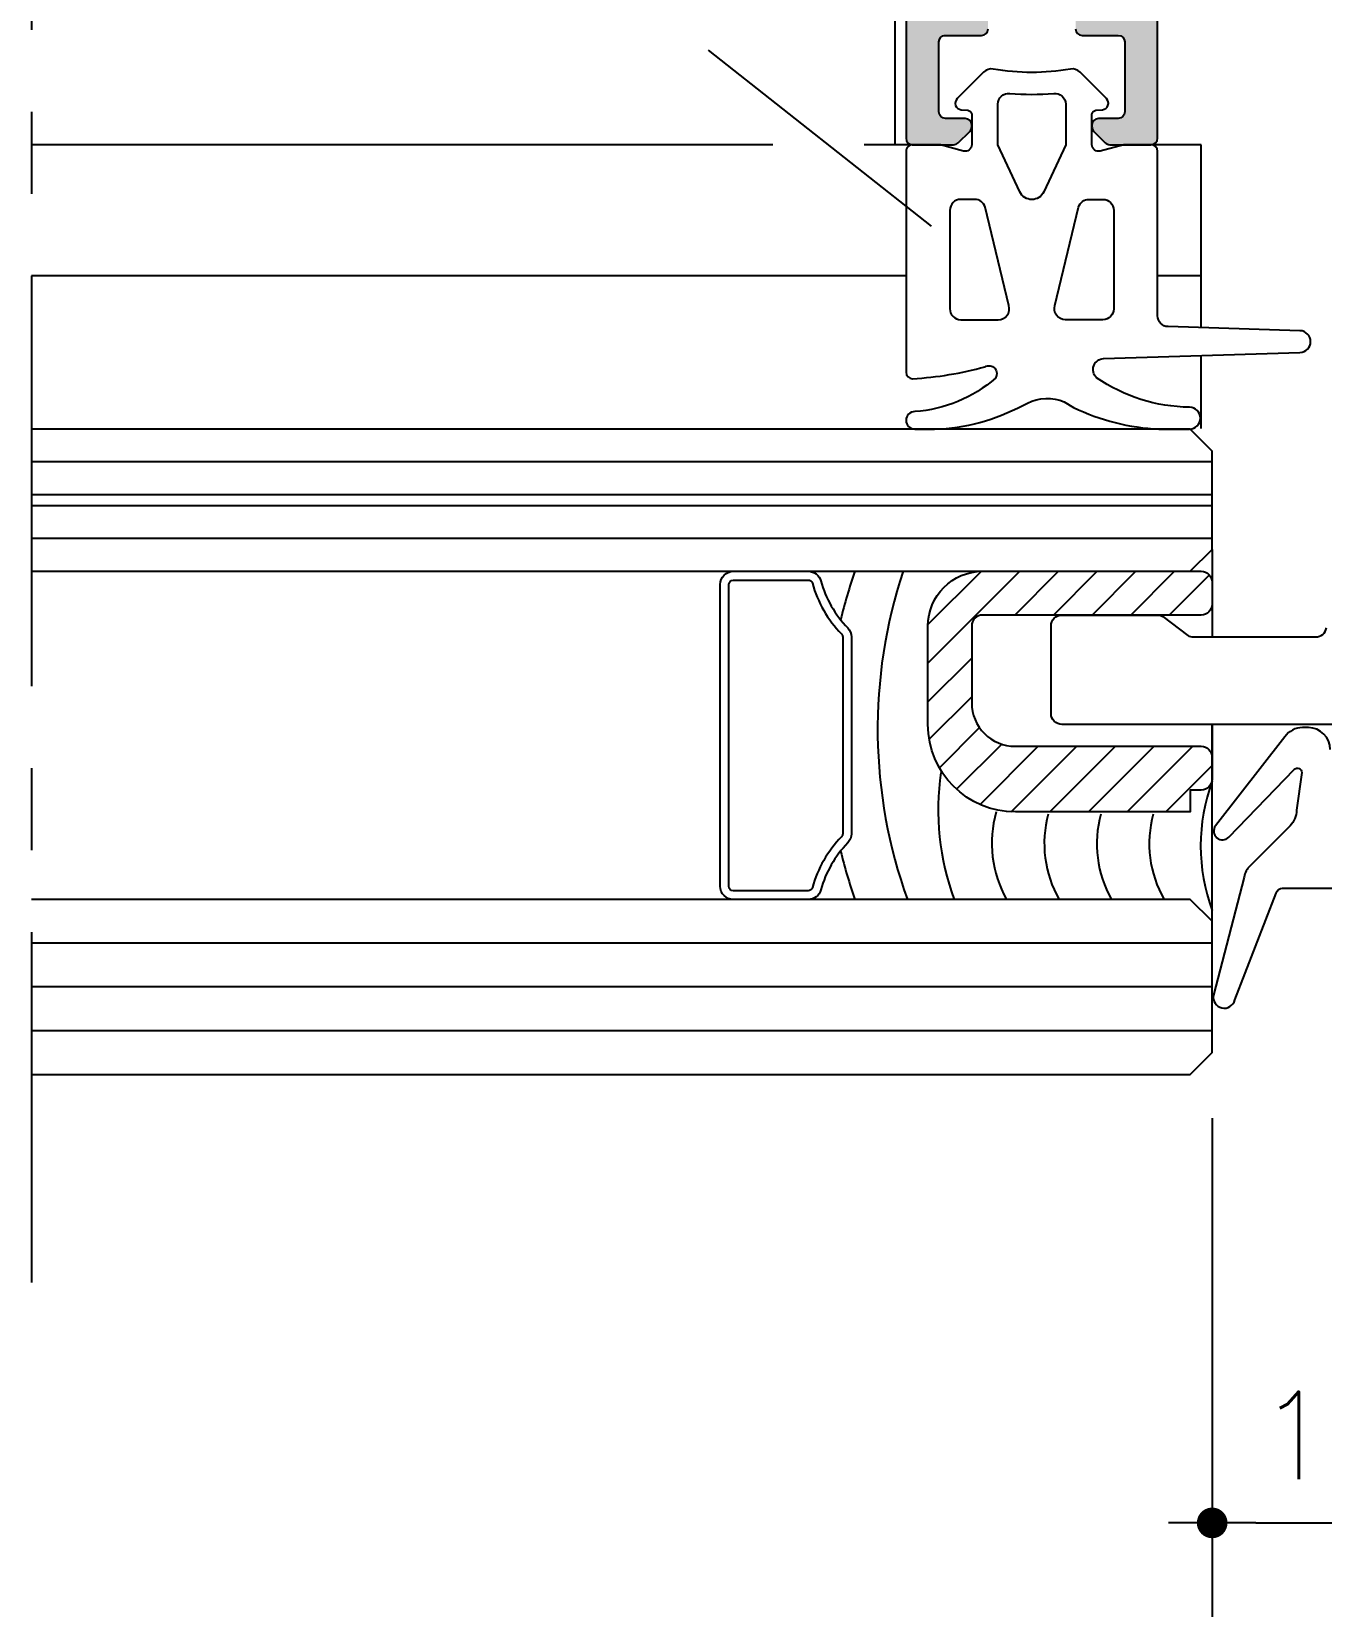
# Model space of a CAD drawing. Extents: x 0 to 1130, y -960 to 577.
# Drawn here: x 275.3 to 304.8, y -291.91 to -255.91 of the extents above; entities that cross this region are included whole.
import ezdxf

# ---------------------------------------------------------------- set-up
doc = ezdxf.new("R2010")
doc.units = 0
doc.header["$LTSCALE"] = 7.5
doc.header["$MEASUREMENT"] = 0
doc.linetypes.add('CENTER', pattern=[2, 1.25, -0.25, 0.25, -0.25])
doc.layers.get('0').update_dxf_attribs({"linetype": 'CONTINUOUS'})
doc.layers.get('DEFPOINTS').update_dxf_attribs({"linetype": 'CONTINUOUS'})
for name, color, linetype in [('ACCESSORI', 200, 'CONTINUOUS'), ('ASSI', 1, 'CENTER'), ('FILL', 8, 'CONTINUOUS'), ('FINE', 7, 'CONTINUOUS'), ('GOMMA', 3, 'CONTINUOUS'), ('GROSSA', 4, 'CONTINUOUS'), ('QUOTE', 254, 'CONTINUOUS'), ('TRATTEGGI', 140, 'CONTINUOUS'), ('VETRO', 6, 'CONTINUOUS')]:
    doc.layers.add(name, color=color, linetype=linetype)
doc.styles.get("Standard").update_dxf_attribs({"font": 'romans.shx'})
doc.dimstyles.new('SCALA_1-2$0', dxfattribs={"dimtxt": 2, "dimasz": 1, "dimexe": 1.5, "dimexo": 1.5, "dimgap": 1, "dimtad": 3, "dimlfac": 2, "dimdsep": 46, "dimtxsty": 'Standard', "dimblk1": 'PUNTO', "dimblk2": 'PUNTO', "dimsah": 1, "dimcen": 0, "dimclrt": 2, "dimaunit": 1, "dimadec": 0, "dimazin": 0, "dimtfac": 0.7, "dimtmove": 0, "dimatfit": 3, "dimldrblk": 'PUNTO', "dimfxl": 1, "dimtolj": 2, "dimarcsym": 0})

# ---------------------------------------------------------------- blocks, each defined once
blk = doc.blocks.new('PUNTO')
blk.add_line((-1, 0), (1, 0))
at = {"const_width": 0.35}
blk.add_lwpolyline([(-0.1750000000000114, 0, 1), (0.1750000000000114, 0, 1)], format="xyb", close=True, dxfattribs=at)
blk = doc.blocks.new('*D101')
at = {"layer": 'DEFPOINTS', "color": 0, "transparency": 16777216}
for p in [(302.2974432438363, -279.249999779815), (307.797437946257, -289.9999999999999), (307.797437946257, -289.9999999999999)]:
    blk.add_point(p, dxfattribs=at)
at = {"layer": 'QUOTE', "color": 0, "lineweight": -2, "transparency": 16777216}
for p, q in [((302.2974432438363, -280.749999779815), (302.2974432438363, -291.4999999999999)), ((303.2974432438363, -289.9999999999999), (306.797437946257, -289.9999999999999))]:
    blk.add_line(p, q, dxfattribs=at)
at = {"layer": 'QUOTE', "color": 0, "lineweight": -2, "transparency": 16777216, "rotation": 180}
blk.add_blockref('PUNTO', (302.2974432438363, -289.9999999999999), dxfattribs=at)
at = {"layer": 'QUOTE', "color": 0, "lineweight": -2, "transparency": 16777216}
blk.add_blockref('PUNTO', (307.797437946257, -289.9999999999999), dxfattribs=at)
at = {"layer": 'QUOTE', "color": 2, "transparency": 16777216, "insert": (305.0474405950466, -287.9999999999999), "char_height": 2, "attachment_point": 5}
blk.add_mtext('\\A2;11', dxfattribs=at)
blk = doc.blocks.new('*D102')
at = {"layer": 'DEFPOINTS', "color": 0, "transparency": 16777216}
for p in [(302.2974432438363, -279.249999779815), (313.2974432438364, -279.0000002968043), (313.2974432438364, -299.9999999999999)]:
    blk.add_point(p, dxfattribs=at)
at = {"layer": 'QUOTE', "color": 0, "lineweight": -2, "transparency": 16777216}
for p, q in [((302.2974432438363, -280.749999779815), (302.2974432438363, -301.4999999999999)), ((313.2974432438364, -280.5000002968043), (313.2974432438364, -301.4999999999999)), ((303.2974432438363, -299.9999999999999), (312.2974432438364, -299.9999999999999))]:
    blk.add_line(p, q, dxfattribs=at)
at = {"layer": 'QUOTE', "color": 0, "lineweight": -2, "transparency": 16777216, "rotation": 180}
blk.add_blockref('PUNTO', (302.2974432438363, -299.9999999999999), dxfattribs=at)
at = {"layer": 'QUOTE', "color": 0, "lineweight": -2, "transparency": 16777216}
blk.add_blockref('PUNTO', (313.2974432438364, -299.9999999999999), dxfattribs=at)
at = {"layer": 'QUOTE', "color": 2, "transparency": 16777216, "insert": (307.7974432438363, -297.9999999999999), "char_height": 2, "attachment_point": 5}
blk.add_mtext('\\A2;22', dxfattribs=at)
blk = doc.blocks.new('*D103')
at = {"layer": 'DEFPOINTS', "color": 0, "transparency": 16777216}
for p in [(302.2974432438363, -279.249999779815), (265.2974432438364, -280.999999779815), (265.2974432438364, -299.9999999999999)]:
    blk.add_point(p, dxfattribs=at)
at = {"layer": 'QUOTE', "color": 0, "lineweight": -2, "transparency": 16777216}
for p, q in [((302.2974432438363, -280.749999779815), (302.2974432438363, -301.4999999999999)), ((301.2974432438363, -299.9999999999999), (265.2974432438364, -299.9999999999999))]:
    blk.add_line(p, q, dxfattribs=at)
blk.add_blockref('PUNTO', (302.2974432438363, -299.9999999999999), dxfattribs=at)
at = {"layer": 'QUOTE', "color": 2, "transparency": 16777216, "insert": (283.2974432438363, -298.1), "char_height": 1.8, "attachment_point": 5}
blk.add_mtext('\\A2;VETRO ML-22', dxfattribs=at)
blk = doc.blocks.new('_None')
blk = doc.blocks.new('*D104')
at = {"layer": 'DEFPOINTS', "color": 0, "transparency": 16777216}
for p in [(265.2974432438364, -280.999999779815), (307.7974330725676, -306.0042601360645), (265.2974432438364, -309.9999999999999)]:
    blk.add_point(p, dxfattribs=at)
at = {"layer": 'QUOTE', "color": 0, "lineweight": -2, "transparency": 16777216}
for p, q in [((307.7974330725676, -307.5042601360645), (307.7974330725676, -311.4999999999999)), ((306.7974330725676, -309.9999999999999), (265.2974432438364, -309.9999999999999))]:
    blk.add_line(p, q, dxfattribs=at)
blk.add_blockref('PUNTO', (307.7974330725676, -309.9999999999999), dxfattribs=at)
at = {"layer": 'QUOTE', "color": 2, "transparency": 16777216, "insert": (286.047438158202, -308.1), "char_height": 1.8, "attachment_point": 5}
blk.add_mtext('\\A2;ML', dxfattribs=at)

msp = doc.modelspace()

# ---------------------------------------------------------------- hatches: boundary and pattern name
at = {"layer": 'FILL'}
h = msp.add_hatch(color=256, dxfattribs=at)
edge = h.paths.add_edge_path(flags=16)
edge.add_arc((296.4474432438362, -207.9500002968042), 0.1499999999999631, 89.99999999999457, 180.0000000000054)
edge.add_line((296.2974432438363, -207.9500002968042), (296.2974432438363, -249.8500002968042))
edge.add_arc((296.4474432438362, -249.8500002968042), 0.1499999999999773, 180, 270)
edge.add_line((296.4474432438362, -250.0000002968042), (319.1474432438362, -250.0000002968042))
edge.add_arc((319.1474432438362, -249.8500002968042), 0.1499999999999773, 270, 360)
edge.add_line((319.2974432438361, -249.8500002968042), (319.2974432438363, -207.9500002968042))
edge.add_arc((319.1474432438363, -207.9500002968042), 0.1499999999999773, 0, 90)
edge.add_line((319.1474432438363, -207.8000002968042), (296.4474432438362, -207.8000002968042))
edge = h.paths.add_edge_path()
edge.add_line((300.1474432438363, -257.9000002968043), (299.6974432438362, -257.9000002968042))
edge.add_arc((299.6974432438362, -258.0500002968042), 0.1500000000000057, 90.00000000001086, 180.0000000000109)
edge.add_line((299.5474432438363, -258.0500002968042), (299.5474432438363, -258.0878682624482))
edge.add_arc((299.6974432438362, -258.0878682624483), 0.1499999999999346, 179.9999999999729, 224.999999999977)
edge.add_line((299.5913772266582, -258.1939342796262), (299.8535092610142, -258.4560663139821))
edge.add_arc((299.9595752781921, -258.3500002968042), 0.1499999999999017, 224.9999999999866, 269.9999999999891)
edge.add_line((299.9595752781921, -258.5000002968042), (300.8974432438363, -258.5000002968042))
edge.add_arc((300.8974432438363, -258.3500002968042), 0.1499999999999773, 270, 360)
edge.add_line((301.0474432438363, -258.3500002968042), (301.0474432438361, -251.1500002968041))
edge.add_arc((301.1974432438361, -251.1500002968041), 0.1499999999999773, 90, 180, ccw=False)
edge.add_line((301.1974432438361, -251.0000002968042), (304.8974432438363, -251.0000002968042))
edge.add_arc((304.8974432438363, -251.1500002968041), 0.1499999999999773, 0, 90, ccw=False)
edge.add_line((305.0474432438363, -251.1500002968041), (305.0474432438363, -258.3500002968042))
edge.add_arc((305.1974432438362, -258.3500002968042), 0.1499999999999773, 180, 270)
edge.add_line((305.1974432438362, -258.5000002968042), (305.4974432438363, -258.5000002968042))
edge.add_arc((305.4974432438363, -258.6500002968041), 0.1500000000000057, -1.0913936421275139e-11, 89.99999999998909, ccw=False)
edge.add_line((305.6474432438363, -258.6500002968042), (305.6474432438363, -258.9741317331486))
edge.add_arc((305.4974432438362, -258.9741317331486), 0.1500000000000199, -74.99999999999068, 5.4001247917767614e-12, ccw=False)
edge.add_line((305.5362661006017, -259.119020607092), (305.1586203870709, -259.2202104710577))
edge.add_arc((305.1974432438362, -259.365099345001), 0.1499999999999809, 104.9999999999964, 179.9999999999946)
edge.add_line((305.0474432438363, -259.365099345001), (305.0474432438363, -268.3500002968041))
edge.add_arc((305.1974432438362, -268.3500002968042), 0.1500000000000057, 179.9999999999864, 269.9999999999891)
edge.add_line((305.1974432438362, -268.5000002968042), (305.8474432438362, -268.5000002968041))
edge.add_line((305.8474432438362, -268.5000002968041), (306.1974432438362, -268.1500002968041))
edge.add_line((306.1974432438362, -268.1500002968041), (306.1974432438362, -267.9000002968041))
edge.add_line((306.1974432438362, -267.9000002968041), (305.6474432438362, -267.9000002968041))
edge.add_line((305.6474432438362, -267.9000002968041), (305.6474432438362, -267.1639531063723))
edge.add_line((305.6474432438362, -267.1639531063723), (306.7974432438363, -266.5000002968042))
edge.add_line((306.7974432438363, -266.5000002968042), (306.7974432438363, -260.5000002968042))
edge.add_arc((307.7974432438363, -260.5000002968042), 1, 0, 180, ccw=False)
edge.add_line((308.7974432438363, -260.5000002968042), (308.7974432438363, -266.5000002968042))
edge.add_line((308.7974432438363, -266.5000002968042), (309.9474432438362, -267.1639531063723))
edge.add_line((309.9474432438362, -267.1639531063723), (309.9474432438362, -267.9000002968041))
edge.add_line((309.9474432438362, -267.9000002968041), (309.3974432438362, -267.9000002968041))
edge.add_line((309.3974432438362, -267.9000002968041), (309.3974432438362, -268.1500002968041))
edge.add_line((309.3974432438362, -268.1500002968041), (309.7474432438362, -268.5000002968041))
edge.add_line((309.7474432438362, -268.5000002968041), (310.3974432438363, -268.5000002968041))
edge.add_arc((310.3974432438363, -268.3500002968041), 0.1499999999999702, 270, 360.0000000000027)
edge.add_line((310.5474432438363, -268.3500002968041), (310.5474432438363, -259.3650993450011))
edge.add_arc((310.3974432438362, -259.3650993450011), 0.1500000000000625, 1.899851329726749e-11, 75.0000000000232)
edge.add_line((310.4362661006015, -259.2202104710577), (310.0586203870708, -259.119020607092))
edge.add_arc((310.0974432438362, -258.9741317331486), 0.150000000000002, 179.9999999999891, 254.9999999999945, ccw=False)
edge.add_line((309.9474432438362, -258.9741317331486), (309.9474432438362, -258.9000002968041))
edge.add_line((309.9474432438362, -258.9000002968041), (309.9474432438362, -258.6500002968042))
edge.add_arc((310.0974432438362, -258.6500002968041), 0.1500000000000057, 90.00000000001091, 180.0000000000109, ccw=False)
edge.add_line((310.0974432438362, -258.5000002968042), (310.3974432438363, -258.5000002968042))
edge.add_arc((310.3974432438363, -258.3500002968042), 0.1499999999999915, 270.0000000000054, 359.9999999999946)
edge.add_line((310.5474432438363, -258.3500002968042), (310.5474432438363, -251.1500002968041))
edge.add_arc((310.6974432438362, -251.1500002968041), 0.1499999999999773, 90, 180, ccw=False)
edge.add_line((310.6974432438362, -251.0000002968042), (314.3974432438364, -251.0000002968042))
edge.add_arc((314.3974432438364, -251.1500002968041), 0.1499999999999773, 0, 90, ccw=False)
edge.add_line((314.5474432438364, -251.1500002968041), (314.5474432438363, -258.3500002968042))
edge.add_arc((314.6974432438363, -258.3500002968041), 0.1500000000000341, 180.0000000000217, 270.0000000000217)
edge.add_line((314.6974432438363, -258.5000002968042), (315.6353112094804, -258.5000002968042))
edge.add_arc((315.6353112094804, -258.3500002968042), 0.1499999999999062, 270.0000000000109, 315.0000000000115)
edge.add_line((315.7413772266583, -258.4560663139821), (316.0035092610143, -258.1939342796263))
edge.add_arc((315.8974432438362, -258.0878682624484), 0.1500000000000173, 315.0000000000384, 360.000000000038)
edge.add_line((316.0474432438363, -258.0878682624482), (316.0474432438363, -258.0500002968042))
edge.add_arc((315.8974432438363, -258.0500002968042), 0.1500000000000057, 359.9999999999891, 449.9999999999891)
edge.add_line((315.8974432438363, -257.9000002968042), (315.4474432438363, -257.9000002968042))
edge.add_arc((315.4474432438363, -257.7500002968042), 0.1500000000000341, 180.0000000000217, 270.00000000002166, ccw=False)
edge.add_line((315.2974432438363, -257.7500002968042), (315.2974432438363, -256.1500002968043))
edge.add_arc((315.4474432438363, -256.1500002968043), 0.1500000000000625, 89.99999999998909, 179.9999999999891, ccw=False)
edge.add_line((315.4474432438363, -256.0000002968042), (316.2724432438363, -256.0000002968042))
edge.add_arc((316.2724432438363, -255.8500002968042), 0.1499999999999773, 270, 360)
edge.add_line((316.4224432438363, -255.8500002968042), (316.4224432438363, -255.4000002968043))
edge.add_arc((316.5724432438363, -255.4000002968043), 0.1500000000000625, 89.99999999998909, 179.9999999999891, ccw=False)
edge.add_line((316.5724432438363, -255.2500002968042), (316.8554559457284, -255.2500002968042))
edge.add_line((316.8554559457284, -255.2500002968042), (317.4224432438363, -254.9226500276146))
edge.add_line((317.4224432438363, -254.9226500276146), (317.9894305419441, -255.2500002968042))
edge.add_line((317.9894305419441, -255.2500002968042), (318.2724432438363, -255.2500002968042))
edge.add_arc((318.2724432438363, -255.4000002968042), 0.1499999999999773, 0, 90, ccw=False)
edge.add_line((318.4224432438363, -255.4000002968042), (318.4224432438363, -255.8500002968042))
edge.add_arc((318.5724432438362, -255.8500002968042), 0.1499999999999631, 179.9999999999946, 270.0000000000054)
edge.add_line((318.5724432438362, -256.0000002968042), (319.3974432438363, -256.0000002968042))
edge.add_arc((319.3974432438363, -256.1500002968043), 0.1500000000000057, -1.0913936421275139e-11, 89.99999999998909, ccw=False)
edge.add_line((319.5474432438363, -256.1500002968043), (319.5474432438363, -257.7500002968042))
edge.add_arc((319.3974432438363, -257.7500002968042), 0.1499999999999773, 270, 359.9999999999973, ccw=False)
edge.add_line((319.3974432438363, -257.9000002968042), (318.9474432438362, -257.9000002968042))
edge.add_arc((318.9474432438362, -258.0500002968042), 0.1500000000000128, 90.00000000001086, 180.0000000000082)
edge.add_line((318.7974432438363, -258.0500002968042), (318.7974432438363, -258.0878682624482))
edge.add_arc((318.9474432438362, -258.0878682624482), 0.1499999999999915, 180.0000000000244, 225.0000000000288)
edge.add_line((318.8413772266583, -258.1939342796262), (319.1035092610143, -258.4560663139822))
edge.add_arc((319.2095752781922, -258.3500002968043), 0.1499999999999168, 224.9999999999923, 269.9999999999891)
edge.add_line((319.2095752781922, -258.5000002968042), (320.1474432438362, -258.5000002968042))
edge.add_arc((320.1474432438362, -258.3500002968042), 0.1500000000000625, 269.9999999999891, 359.9999999999891)
edge.add_line((320.2974432438363, -258.3500002968042), (320.2974432438363, -206.5000002968042))
edge.add_arc((319.7974432438363, -206.5000002968042), 0.5, 0, 90)
edge.add_line((319.7974432438363, -206.0000002968042), (295.7974432438363, -206.0000002968042))
edge.add_arc((295.7974432438363, -206.5000002968042), 0.5, 90, 180)
edge.add_line((295.2974432438363, -206.5000002968042), (295.2974432438363, -258.3500002968042))
edge.add_arc((295.4474432438362, -258.3500002968042), 0.1499999999999773, 180, 270)
edge.add_line((295.4474432438362, -258.5000002968042), (296.3853112094803, -258.5000002968042))
edge.add_arc((296.3853112094802, -258.3500002968042), 0.1499999999999275, 270.0000000000163, 315.0000000000096)
edge.add_line((296.4913772266582, -258.4560663139821), (296.7535092610142, -258.1939342796263))
edge.add_arc((296.6474432438362, -258.0878682624482), 0.1500000000000474, 314.9999999999808, 359.9999999999891)
edge.add_line((296.7974432438363, -258.0878682624482), (296.7974432438363, -258.0500002968042))
edge.add_arc((296.6474432438363, -258.0500002968042), 0.1499999999999773, 0, 90)
edge.add_line((296.6474432438363, -257.9000002968043), (296.1974432438362, -257.9000002968042))
edge.add_arc((296.1974432438362, -257.7500002968042), 0.1499999999999773, 180, 270, ccw=False)
edge.add_line((296.0474432438363, -257.7500002968042), (296.0474432438363, -256.1500002968043))
edge.add_arc((296.1974432438362, -256.1500002968043), 0.1500000000000057, 90.00000000001091, 180.0000000000109, ccw=False)
edge.add_line((296.1974432438362, -256.0000002968042), (297.0224432438363, -256.0000002968042))
edge.add_arc((297.0224432438362, -255.8500002968043), 0.1499999999999062, 270.0000000000163, 360.0000000000272)
edge.add_line((297.1724432438361, -255.8500002968042), (297.1724432438361, -255.4000002968042))
edge.add_arc((297.3224432438362, -255.4000002968043), 0.1500000000000341, 89.99999999997829, 179.9999999999783, ccw=False)
edge.add_line((297.3224432438362, -255.2500002968042), (297.6054559457284, -255.2500002968042))
edge.add_line((297.6054559457284, -255.2500002968042), (298.1724432438361, -254.9226500276146))
edge.add_line((298.1724432438361, -254.9226500276146), (298.739430541944, -255.2500002968042))
edge.add_line((298.739430541944, -255.2500002968042), (299.0224432438362, -255.2500002968042))
edge.add_arc((299.0224432438362, -255.4000002968042), 0.1500000000000057, -1.0913936421275139e-11, 89.99999999998909, ccw=False)
edge.add_line((299.1724432438361, -255.4000002968043), (299.1724432438361, -255.8500002968042))
edge.add_arc((299.3224432438362, -255.8500002968042), 0.1500000000000341, 180.0000000000217, 270.0000000000217)
edge.add_line((299.3224432438362, -256.0000002968042), (300.1474432438363, -256.0000002968042))
edge.add_arc((300.1474432438363, -256.1500002968043), 0.1500000000000057, -1.0913936421275139e-11, 89.99999999998909, ccw=False)
edge.add_line((300.2974432438363, -256.1500002968043), (300.2974432438363, -257.7500002968042))
edge.add_arc((300.1474432438363, -257.7500002968043), 0.1500000000000057, -89.99999999998909, 1.0913936421275139e-11, ccw=False)
edge = h.paths.add_edge_path(flags=16)
edge.add_line((296.0474432438363, -254.5618061087454), (296.0474432438363, -251.1500002968041))
edge.add_arc((296.1974432438362, -251.1500002968041), 0.1499999999999773, 90, 180, ccw=False)
edge.add_line((296.1974432438362, -251.0000002968042), (300.1474432438362, -251.0000002968042))
edge.add_arc((300.1474432438362, -251.1500002968041), 0.1499999999999773, 0, 90, ccw=False)
edge.add_line((300.2974432438361, -251.1500002968041), (300.2974432438363, -254.5618061099967))
edge.add_arc((300.0474432438363, -254.5618061099967), 0.2500000000000142, -120.0000001075511, 0, ccw=False)
edge.add_line((299.9224432434298, -254.7783124607082), (298.4224432492548, -253.9122870565327))
edge.add_arc((298.1724432492548, -254.3452997584249), 0.5000000000000041, 60.00000000000028, 119.9999999999997)
edge.add_line((297.9224432492548, -253.9122870565327), (296.4224432434298, -254.7783124599261))
edge.add_arc((296.2974432438363, -254.5618061087454), 0.2499999999999757, 180, 299.9999998924501, ccw=False)
edge = h.paths.add_edge_path(flags=16)
edge.add_line((309.7974432438363, -257.5000002968042), (309.7974432438363, -251.0000002968042))
edge.add_line((309.7974432438363, -251.0000002968042), (305.7974432438363, -251.0000002968042))
edge.add_line((305.7974432438363, -251.0000002968042), (305.7974432438363, -257.5000002968042))
edge.add_arc((306.0474432438363, -257.5000002968042), 0.25, 180, 270)
edge.add_line((306.0474432438363, -257.7500002968042), (309.5474432438363, -257.7500002968042))
edge.add_arc((309.5474432438363, -257.5000002968042), 0.25, 270, 360)
edge = h.paths.add_edge_path(flags=16)
edge.add_arc((317.4224432384177, -254.3452997584249), 0.5000000000000041, 60.000000000000284, 119.99999999999969, ccw=False)
edge.add_line((317.6724432384177, -253.9122870565327), (319.1724432442427, -254.7783124599261))
edge.add_arc((319.2974432438363, -254.5618061087454), 0.2499999999999828, 240.0000001075471, 360)
edge.add_line((319.5474432438363, -254.5618061087454), (319.5474432438363, -251.1500002968041))
edge.add_arc((319.3974432438363, -251.1500002968041), 0.1500000000000057, 359.9999999999891, 449.9999999999891)
edge.add_line((319.3974432438363, -251.0000002968041), (315.4474432438363, -251.0000002968042))
edge.add_arc((315.4474432438363, -251.1500002968042), 0.1499999999999773, 90, 180)
edge.add_line((315.2974432438364, -251.1500002968042), (315.2974432438363, -254.5618061099967))
edge.add_arc((315.5474432438363, -254.5618061099967), 0.2500000000000142, 180, 300.000000107551)
edge.add_line((315.6724432442427, -254.7783124607082), (317.1724432384177, -253.9122870565327))
at = {"layer": 'TRATTEGGI'}
h = msp.add_hatch(dxfattribs=at)
h.set_pattern_fill('ANSI31', color=256, scale=5, style=0)
h.set_pattern_definition([(45, (239.0768234747911, -319.9999997200569), (-0.4419417382415922, 0.4419417382415922), [])])
h.paths.add_polyline_path([(297.7974432438364, -272.2499999999999, -0.4142135623730907), (296.7974432438364, -271.2499999999999), (296.7974432438364, -269.4999999999999, -0.4142135623730951), (297.0474432438364, -269.2499999999999), (302.0474432438364, -269.2499999999999, 0.4142135623730951), (302.2974432438364, -268.9999999999999), (302.2974432438364, -268.4999999999999, 0.4142135623730618), (302.0474432438364, -268.2499999999999), (297.0474432438364, -268.2499999999999, 0.4142135623730933), (295.7974432438364, -269.4999999999999), (295.7974432438364, -271.7499999999999, 0.4142135623730961), (297.7974432438364, -273.7499999999999), (301.7974432438364, -273.7499999999999), (301.7974432438364, -273.2499999999999), (302.0474432438364, -273.2499999999999, 0.4142135623730951), (302.2974432438364, -272.9999999999999), (302.2974432438364, -272.4999999999999, 0.4142135623731117), (302.0474432438364, -272.2499999999999)])

# ---------------------------------------------------------------- linework, layer by layer
at = {"layer": 'ACCESSORI'}
for points in [[(302.2974432438364, -271.7499999999999), (302.2974432438364, -272.9999999999999, -0.414213562373095), (302.0474432438364, -273.2499999999999), (301.7974432438364, -273.2499999999999), (301.7974432438364, -273.7499999999999), (297.7974432438364, -273.7499999999999, -0.414213562373095), (295.7974432438364, -271.7499999999999), (295.7974432438364, -269.4999999999999, -0.414213562373095), (297.0474432438364, -268.2499999999999), (302.0474432438364, -268.2499999999999, -0.414213562373095), (302.2974432438364, -268.4999999999999), (302.2974432438364, -268.9999999999999, -0.414213562373095), (302.0474432438364, -269.2499999999999), (297.0474432438364, -269.2499999999999, 0.414213562373095), (296.7974432438364, -269.4999999999999), (296.7974432438364, -271.2499999999999, 0.414213562373095), (297.7974432438364, -272.2499999999999), (302.0474432438364, -272.2499999999999, -0.414213562373095), (302.2974432438364, -272.4999999999999)], [(305.4592489680448, -271.7499999999999), (298.8624918228649, -271.7499999999999, -0.414213562373095), (298.6124918228649, -271.4999999999999), (298.6124918228649, -269.4999999999999, -0.414213562373095), (298.8624918228649, -269.2499999999999), (301.045504524757, -269.2499999999999, -0.1316524975873968), (301.170504524757, -269.2834936490538), (301.7374918228649, -269.7165063509461, 0.1316524975873977), (301.8624918228649, -269.7499999999999), (304.6635454425924, -269.7499999999999, 0.3639702342661961), (304.9097473808454, -269.5434120444167)]]:
    msp.add_lwpolyline(points, format="xyb", dxfattribs=at)
at = {"layer": 'ASSI'}
msp.add_line((275.2974476936361, -201.5000000766192), (275.2974476936361, -284.5066310659009), dxfattribs=at)
at = {"layer": 'FINE'}
for p, q in [((302.0474432438364, -258.4999999999998), (300.8977649067219, -258.4999999999998)), ((302.047764906722, -262.680732691778), (302.047764906722, -258.4999999999995)), ((295.2977649067216, -261.4999997798149), (275.2974476936361, -261.4999997798149)), ((302.0474432438364, -261.4999999999998), (301.0477649067216, -261.4999999999998)), ((302.2974432438364, -267.749999779815), (302.2974432438364, -269.7499999999999)), ((302.2974432438364, -276.249999779815), (302.2974432438364, -271.7499999999999))]:
    msp.add_line(p, q, dxfattribs=at)
for points in [[(295.2980816959175, -258.500000296804), (295.0477600330321, -258.500000296804), (295.0474383701468, -206.5000002968042), (275.2974432438363, -206.5000002968042)], [(302.047764906722, -264.9847262821275), (302.047764906722, -263.3194986471592)]]:
    msp.add_lwpolyline(points, dxfattribs=at)
for centre, radius, start, end in [((305.6639130353556, -272.2726940345686), 12.21736255427593, 160.776105833084, 166.1897363368891), ((306.108556561838, -271.857333078054), 11.46200434648764, 161.6560319815385, 199.8534105818917), ((301.9868276708805, -273.6938908784029), 5.955569073833557, 171.8040683999874, 200.1965336092921), ((306.2788478205853, -274.5250002968041), 4.245845899671428, 159.6717290848607, 200.3282709151393), ((299.8739667186424, -274.4617366588332), 2.615756404472268, 164.2297610822733, 209.5051155424295), ((301.0217080898378, -274.4756470789354), 2.563460448804491, 164.7181047268785, 209.8097836686955), ((302.2217080898379, -274.4756470789354), 2.563460448804491, 164.7181047268785, 209.8097836686955), ((303.4217080898379, -274.4756470789353), 2.563460448804499, 164.7181047268785, 209.8097836686955), ((305.6639130353556, -271.7273059654313), 12.21736255427593, 193.8102636631108, 199.2238941669129)]:
    msp.add_arc(centre, radius, start, end, dxfattribs=at)
at = {"layer": 'GOMMA'}
for points in [[(299.2752665232285, -256.839051827082, 0.2454199115108711), (299.0544076892323, -256.7697456805394, -0.0888604381802806), (297.2911221412503, -256.7697456805394, 0.2454199115108711), (297.070263307254, -256.839051827082), (296.4661172261277, -257.4431979082083, 0.6370702608073499), (296.5591098818935, -257.6986931301001), (296.706480480997, -257.7115863868586, -0.3888787318530058), (296.7977649067223, -257.8112058566679), (296.7977649067223, -258.4999997798148, -0.4931454260312268), (296.6089420499568, -258.6448886537582), (296.0872843930758, -258.5051109058714, 0.06554346281524841), (296.0484615363105, -258.4999997798148), (295.4477649067222, -258.4999997798148, 0.4142135623731504), (295.2977649067223, -258.6499997798148), (295.2977649067223, -263.6976141508131, 0.4142135623731505), (295.4477649067222, -263.8476141508131, 0.05312709888512125), (297.1023483335873, -263.5738049985964, -0.7904883406482491), (297.3400586925425, -263.833173971629, -0.164968811262667), (295.4977649067217, -264.5999997798147, 0.999999999998863), (295.4977649067222, -264.9999997798147), (295.8190019568015, -264.9999997798147, 0.1194670680124155), (297.8420934263172, -264.5172550978558), (298.0705551105165, -264.4076719246614, -0.2218381007067161), (298.9157800653863, -264.3783874073221), (299.126841034788, -264.5031673195214, 0.1001934393118184), (301.0798649648526, -264.9999997798147), (301.7790810525287, -264.9999997798147, 0.9999999999995451), (301.7790810525287, -264.4999997798147, -0.1490676202251945), (299.6552749696203, -263.8238407974968, -0.6756558563554195), (299.8150694274898, -263.388345095135), (304.3054445088312, -263.2498817993989, 0.9697392325155803), (304.3054445088312, -262.7501177602307), (301.2900853046131, -262.6574469912701, -0.4052432957209685), (301.0477649067223, -262.407564971686), (301.0477649067223, -258.6499997798149, 0.4142135623730951), (300.8977649067222, -258.4999997798148), (300.2773204024957, -258.4999997798148), (299.7365877634876, -258.6448886537582, -0.4931454260312618), (299.5477649067223, -258.4999997798148), (299.5477649067223, -257.8112058566679, -0.3888787318528504), (299.6390493324475, -257.7115863868586), (299.7864199472183, -257.6986931287293, 0.6370702608072794), (299.8794126029841, -257.4431979068376)], [(297.6703868430864, -257.3253125955886, 0.04533686841581842), (298.6751429703579, -257.3253125955887, -0.4410091218320485), (298.9477649067221, -257.5742869878364), (298.9477649067221, -258.4999997798147), (298.4446572513523, -259.5789176467858, -0.6370702608074954), (297.9008725791302, -259.5789176467858), (297.3977649067224, -258.4999997798147), (297.3977649067222, -257.5742869878364, -0.4410091218321674)], [(296.865630431859, -259.7499997798148), (296.5477649067224, -259.7499997798148, 0.4142135623730941), (296.2977649067224, -259.9999997798148), (296.2977649067224, -262.2499997798148, 0.4142135623731153), (296.5477649067225, -262.4999997798148), (297.4070193207478, -262.4999997798148, 0.5050829045456721), (297.6458514990313, -262.1761134440252), (297.1044626101424, -259.9261134440252, 0.3288304544284983)], [(299.4798993815857, -259.7499997798148), (299.7977649067223, -259.7499997798148, -0.4142135623730941), (300.0477649067223, -259.9999997798148), (300.0477649067223, -262.2499997798148, -0.4142135623731153), (299.7977649067223, -262.4999997798148), (298.9385104926967, -262.4999997798148, -0.5050829045456721), (298.6996783144134, -262.1761134440252), (299.2410672033022, -259.9261134440252, -0.3288304544284983)]]:
    msp.add_lwpolyline(points, format="xyb", close=True, dxfattribs=at)
msp.add_lwpolyline([(304.9974432230961, -272.3222812792512, 0.4142135623730901), (304.4974432230961, -271.8222812792512), (304.3643090777897, -271.8222812792512, 0.2419108706047427), (303.9577747454734, -272.0311973795793), (302.373548512007, -274.0676254997402, 0.9420877510184191), (302.6795423923289, -274.3241399497816), (304.1732871169397, -272.7820318578504, -0.6884325576712874), (304.3478104668919, -272.8487122171169), (304.2254190325878, -273.7107588290409, -0.1989123673796672), (304.078972423181, -274.0643122196342), (303.1653125303509, -274.9779721124642, 0.1515524981325949), (303.0272847130479, -275.2401585722602), (302.325866474997, -277.9389279199077, 0.9655649099171906), (302.8136461436625, -278.0473910998423), (303.761242066136, -275.6072160547484, -0.3416760196096879), (303.9064355049663, -275.49488388347), (311.6884509412257, -275.49488388347, -0.3416760196096935)], format="xyb", dxfattribs=at)
at = {"layer": 'GROSSA'}
for points in [[(295.2974432438363, -206.5000002968042), (295.2974432438363, -258.3500002968042, 0.414213562373095), (295.4474432438362, -258.5000002968042), (296.3853112094803, -258.5000002968042, 0.1989123673796334), (296.4913772266582, -258.4560663139821), (296.7535092610142, -258.1939342796263, 0.1989123673796929), (296.7974432438363, -258.0878682624482), (296.7974432438363, -258.0500002968042, 0.414213562373095), (296.6474432438363, -257.9000002968043), (296.1974432438362, -257.9000002968042, -0.414213562373095), (296.0474432438363, -257.7500002968042), (296.0474432438363, -256.1500002968043, -0.414213562373095), (296.1974432438362, -256.0000002968042), (297.0224432438363, -256.0000002968042, 0.414213562373123), (297.1724432438361, -255.8500002968042)], [(295.2974432438364, -206.5000002968042), (295.2974432438363, -258.3500002968041, 0.414213562373095), (295.4474432438362, -258.5000002968042), (296.3853112094803, -258.5000002968042, 0.1989123673796334), (296.4913772266583, -258.4560663139821), (296.7535092610143, -258.1939342796263, 0.1989123673796929), (296.7974432438363, -258.0878682624482), (296.7974432438363, -258.0500002968042, 0.414213562373095), (296.6474432438363, -257.9000002968042), (296.1974432438362, -257.9000002968042, -0.414213562373095), (296.0474432438363, -257.7500002968042), (296.0474432438363, -256.1500002968042, -0.414213562373095), (296.1974432438362, -256.0000002968042), (297.0224432438363, -256.0000002968042, 0.414213562373123), (297.1724432438363, -255.8500002968042)], [(299.1724432438361, -255.8500002968042, 0.414213562373095), (299.3224432438362, -256.0000002968042), (300.1474432438363, -256.0000002968042, -0.414213562373095), (300.2974432438363, -256.1500002968043), (300.2974432438363, -257.7500002968042, -0.414213562373095), (300.1474432438363, -257.9000002968043), (299.6974432438362, -257.9000002968042, 0.414213562373095), (299.5474432438363, -258.0500002968042), (299.5474432438363, -258.0878682624482, 0.1989123673796754), (299.5913772266582, -258.1939342796262), (299.8535092610142, -258.4560663139821, 0.1989123673796754), (299.9595752781921, -258.5000002968042), (300.8974432438363, -258.5000002968042, 0.414213562373095), (301.0474432438363, -258.3500002968042), (301.0474432438361, -251.1500002968041, -0.414213562373095)], [(299.1724432438363, -255.8500002968042, 0.414213562373095), (299.3224432438362, -256.0000002968042), (300.1474432438363, -256.0000002968042, -0.414213562373095), (300.2974432438363, -256.1500002968042), (300.2974432438363, -257.7500002968042, -0.414213562373095), (300.1474432438363, -257.9000002968042), (299.6974432438362, -257.9000002968042, 0.414213562373095), (299.5474432438363, -258.0500002968042), (299.5474432438363, -258.0878682624482, 0.1989123673796754), (299.5913772266583, -258.1939342796261), (299.8535092610142, -258.4560663139821, 0.1989123673796754), (299.9595752781922, -258.5000002968041), (300.8974432438363, -258.5000002968041, 0.414213562373095), (301.0474432438363, -258.3500002968041), (301.0474432438363, -251.1500002968041, -0.414213562373095)]]:
    msp.add_lwpolyline(points, format="xyb", dxfattribs=at)
at = {"layer": 'QUOTE'}
for p, q in [((290.7746166227168, -256.3405891627988), (295.8746230405757, -260.3586460263999)), ((292.253879635326, -258.499999779815), (275.2974428199466, -258.499999779815)), ((295.4477649067221, -258.4999997798148), (294.3358056624315, -258.4999997798148))]:
    msp.add_line(p, q, dxfattribs=at)
at = {"layer": 'TRATTEGGI'}
for p, q in [((302.2974432438364, -265.749999779815), (275.2974476936361, -265.749999779815)), ((302.2974432438364, -266.499999779815), (275.2974476936361, -266.499999779815)), ((302.2974432438364, -266.749999779815), (275.2974476936361, -266.749999779815)), ((302.2974432438364, -267.499999779815), (275.2974476936361, -267.499999779815)), ((302.2974432438364, -276.749999779815), (275.2974476936361, -276.749999779815)), ((302.2974432438364, -277.749999779815), (275.2974476936361, -277.749999779815)), ((302.2974432438364, -278.749999779815), (275.2974476936361, -278.749999779815))]:
    msp.add_line(p, q, dxfattribs=at)
at = {"layer": 'VETRO'}
for points in [[(275.2974476936361, -268.249999779815), (301.7974432438363, -268.249999779815), (302.2974432438363, -267.749999779815), (302.2974432438363, -265.499999779815), (301.7974432438363, -264.999999779815), (275.2974476936361, -264.999999779815)], [(275.2974476936361, -279.749999779815), (301.7974432438363, -279.749999779815), (302.2974432438363, -279.249999779815), (302.2974432438363, -276.249999779815), (301.7974432438363, -275.749999779815), (275.2974476936361, -275.749999779815)]]:
    msp.add_lwpolyline(points, dxfattribs=at)
msp.add_lwpolyline([(294.0474432438326, -269.7506952791011), (294.0474432438326, -274.2493042805292, -0.195029353656826), (293.9627232338729, -274.4582409357392, 0.1255301581426547), (293.3479227049442, -275.5302904886777, -0.3369082131521242), (293.0588666514317, -275.7499997798151), (291.3474432438355, -275.7499997798151, -0.4142135623730946), (291.0474432438363, -275.4499997798122), (291.0474432438363, -268.5499997798181, -0.4142135623730936), (291.3474432438355, -268.2499997798151), (293.0588666514317, -268.2499997798151, -0.3369082131521506), (293.3479227049442, -268.4697090709671, 0.1255301581426547), (293.9627232338729, -269.5417586239057, -0.1950293536568258)], format="xyb", close=True, dxfattribs=at)
at = {"layer": 'VETRO', "color": 7}
msp.add_lwpolyline([(293.8474432438355, -269.7506952791011), (293.8474432438355, -274.2493042805292, -0.1950293536567926), (293.8192032405144, -274.318949832261, 0.1255301581426629), (293.1552186692692, -275.4767633494341, -0.336908213152085), (293.0588666514317, -275.5499997798181), (291.3474432438355, -275.5499997798181, -0.4142135623730784), (291.247443243837, -275.4499997798122), (291.247443243837, -268.5499997798181, -0.4142135623729952), (291.3474432438355, -268.4499997798122), (293.0588666514317, -268.4499997798122, -0.3369082131522646), (293.1552186692692, -268.5232362101962, 0.1255301581426188), (293.8192032405144, -269.6810497273693, -0.1950293536568364)], format="xyb", close=True, dxfattribs=at)

# ---------------------------------------------------------------- dimensions: what is measured, and where the dimension line sits
at = {"layer": 'QUOTE'}
for base, p1, text, override, picture, middle in [((265.2974432438364, -299.9999999999999), (302.2974432438363, -279.249999779815), 'VETRO ML-22', {"dimtxt": 1.8, "dimblk2": 'None', "dimse2": 1, "dimsd2": 0}, '*D103', (283.2974432438363, -298.1)), ((265.2974432438364, -309.9999999999999), (307.7974330725676, -306.0042601360645), 'ML', {"dimtxt": 1.8, "dimblk2": 'None', "dimse2": 1}, '*D104', (286.047438158202, -308.1))]:
    dim = msp.add_linear_dim(base=base, p1=p1, p2=(265.2974432438364, -280.999999779815), text=text, dimstyle='SCALA_1-2$0', override=override, dxfattribs=at)
    dim.commit()
    dim.dimension.update_dxf_attribs({"geometry": picture, "text_midpoint": middle})
dim = msp.add_linear_dim(base=(313.2974432438364, -299.9999999999999), p1=(302.2974432438363, -279.249999779815), p2=(313.2974432438364, -279.0000002968043), dimstyle='SCALA_1-2$0', dxfattribs=at)
dim.commit()
dim.dimension.update_dxf_attribs({"geometry": '*D102', "text_midpoint": (307.7974432438363, -297.9999999999999)})
dim = msp.add_linear_dim(base=(307.797437946257, -289.9999999999999), p1=(302.2974432438363, -279.249999779815), p2=(307.797437946257, -289.9999999999999), dimstyle='SCALA_1-2$0', dxfattribs=at)
dim.commit()
dim.dimension.update_dxf_attribs({"geometry": '*D101', "text_midpoint": (305.0474405950466, -289.9999999999999), "dimtype": 160})

doc.saveas('drawing.dxf')
